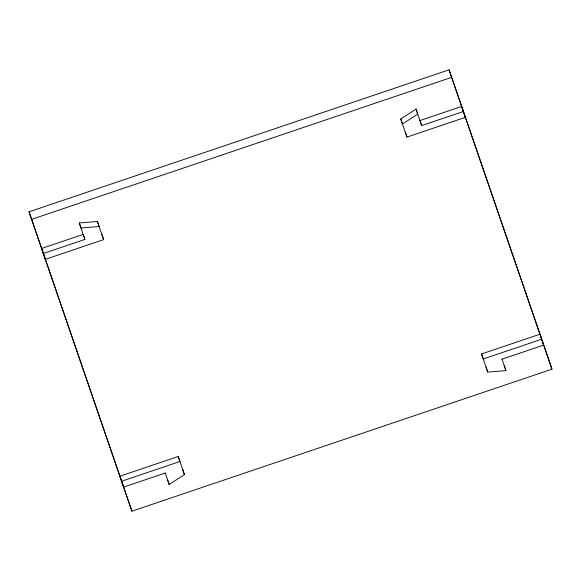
<?xml version="1.0" encoding="UTF-8"?>
<svg xmlns="http://www.w3.org/2000/svg" width="581" height="581" viewBox="0 0 581 581"><rect width="100%" height="100%" fill="white"/><g stroke="black" fill="none" stroke-linecap="round" stroke-linejoin="round"><path stroke-width="0.87" d="M416.047 109.105L417.724 114.137L402.43 124L400.759 118.96L416.047 109.105L421.661 125.583L463.297 111.508L461.619 106.476L419.983 120.55L421.661 125.583M165.215 472.912L169.136 484.489L184.431 474.626L182.754 469.593M29.05 211.818L449.098 69.814L549.437 361.629L551.95 369.182L131.902 511.186L29.05 211.818L131.902 511.186M31.563 219.371L451.611 77.367L551.95 369.182M43.248 253.512L84.884 239.437L83.206 234.397L41.571 248.479L45.26 259.373L103.636 239.633L101.958 234.601M400.759 118.96L406.94 137.101L465.308 117.369L463.638 112.329M184.431 474.626L178.251 456.484L119.875 476.224L123.564 487.118L165.2 473.043M481.555 353.952L539.931 334.22L541.601 339.253L483.232 358.985L481.555 353.952L487.735 372.094L505.92 370.634L504.243 365.602M121.552 481.257L179.928 461.525L178.251 456.484M501.984 359.189L543.62 345.114L541.942 340.081M97.455 221.499L99.126 226.532L80.948 227.992L79.27 222.951L97.455 221.499L103.636 239.633M501.991 359.058L505.92 370.634M79.27 222.951L84.884 239.437M449.098 69.814L451.611 77.367M486.057 367.054L487.735 372.094M405.262 132.069L406.94 137.101M167.466 479.456L169.136 484.489M121.894 482.077L123.564 487.118M43.582 254.333L45.26 259.373"/></g></svg>
